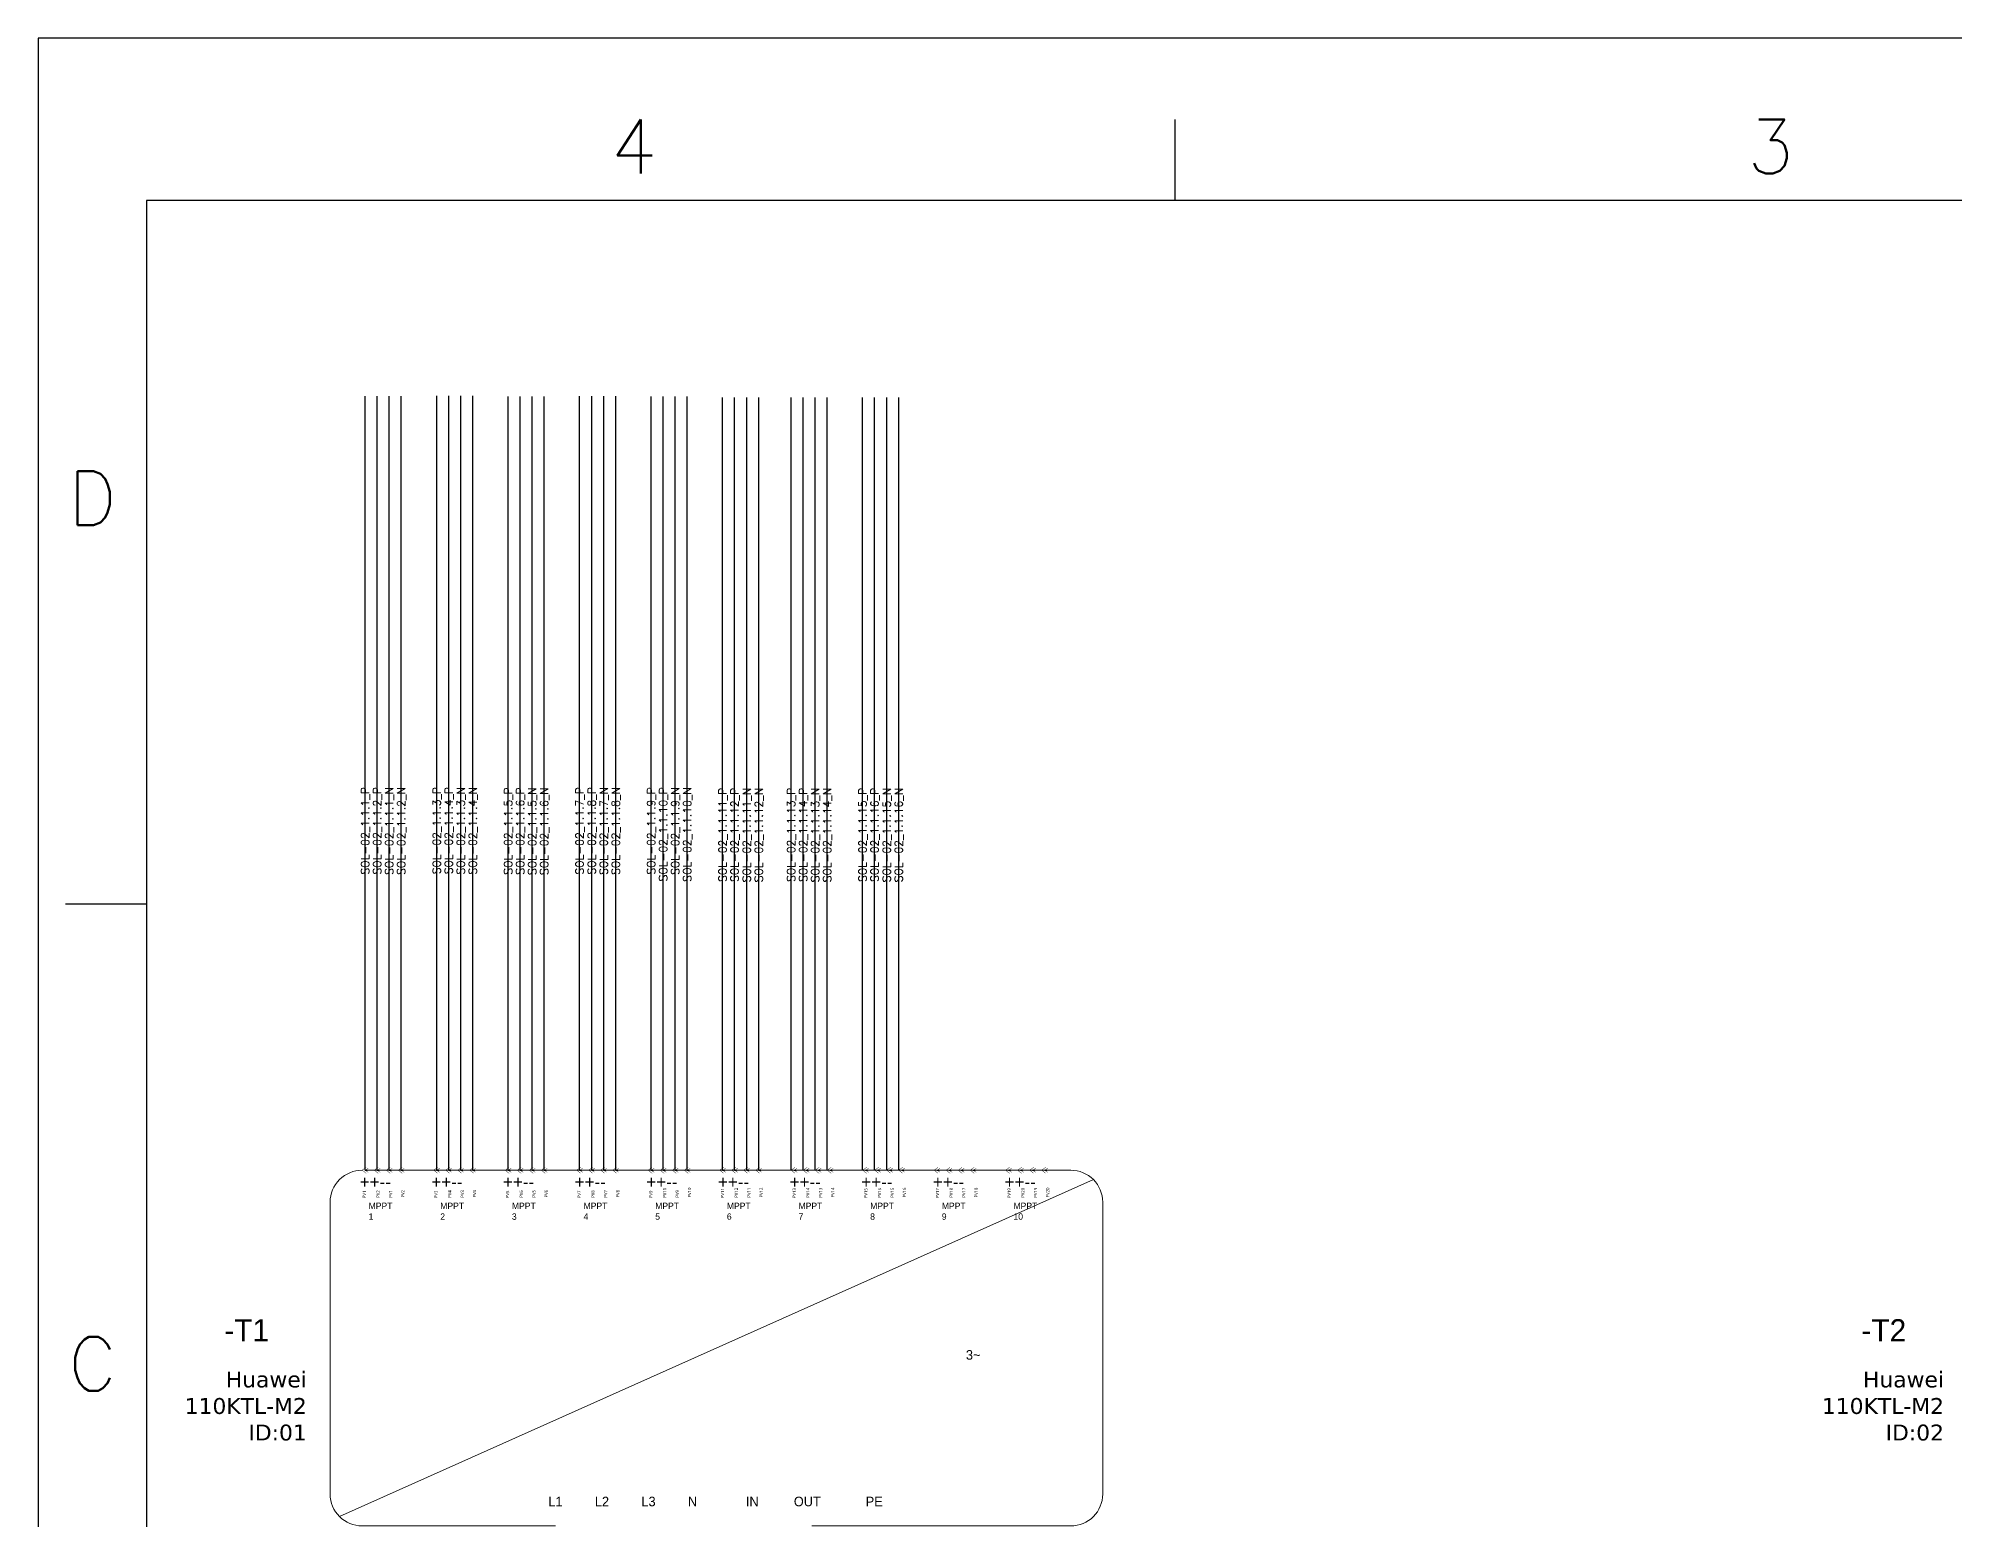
# Model space of a CAD drawing. Header units: inches. Extents: x 9 to 1927, y -3108 to -1647.
# Drawn here: x 9 to 817, y -2272 to -1647 of the extents above; entities that cross this region are included whole.
import ezdxf
from ezdxf.enums import TextEntityAlignment as Align

# ---------------------------------------------------------------- set-up
doc = ezdxf.new("R2010")
doc.units = ezdxf.units.IN
doc.header["$MEASUREMENT"] = 0
for name, color, linetype in [('RED_10AWG', 1, 'Continuous'), ('SYMS', 7, 'Continuous'), ('Title Block', 7, 'Continuous'), ('Viewport', 7, 'Continuous'), ('WIREFIXED', 255, 'Continuous'), ('WIRES', 7, 'Continuous')]:
    doc.layers.add(name, color=color, linetype=linetype)
doc.styles.add('Roman', font='romans')
doc.styles.add('WD', font='romans.shx')

# ---------------------------------------------------------------- blocks, each defined once
blk = doc.blocks.new('ANSI_border_C')
at = {"layer": 'Title Block'}
for p, q in [((0, 16), (0, 0)), ((21, 16), (0, 16)), ((5.25, 15.25), (5.25, 15.625)), ((0.5, 15.25), (0.5, 0.75)), ((20.5, 15.25), (0.5, 15.25)), ((0.125, 12), (0.5, 12))]:
    blk.add_line(p, q, dxfattribs=at)
at = {"layer": 'Title Block', "style": 'Roman'}
for s, p in [('4', (2.75, 15.5)), ('3', (8, 15.5)), ('D', (0.25, 13.875)), ('C', (0.25, 9.875))]:
    blk.add_text(s, height=0.25, dxfattribs=at).set_placement(p, align=Align.MIDDLE_CENTER)
blk = doc.blocks.new('JIC_border_C')
at = {"xscale": 91.32181020884214, "yscale": 91.32181020884214, "zscale": 91.32181020884214}
blk.add_blockref('ANSI_border_C', (9.12, -3108.09), dxfattribs=at)
blk = doc.blocks.new('HC01PJ_1-')
blk.add_line((0.031, 0), (0.094, 0))
for points in [[(0.062, -0.094, 0.0125, 0.0125, 0), (-0.063, 0, 0.0125, 0.0125, 0), (0.062, 0.094, 0, 0, 0)], [(0.125, 0.062, 0.0125, 0.0125, 0), (0.031, 0, 0.0125, 0.0125, 0), (0.125, -0.063, 0, 0, 0)]]:
    blk.add_lwpolyline(points, format="xyseb")
at = {"style": 'WD', "flags": 9}
blk.add_attdef('WDTYPE', text='', height=0.01, dxfattribs=at).set_placement((-0.221, 0.075), align=Align.RIGHT)
at = {"style": 'WD', "width": 0.85}
for tag, p in [('TAG1', (-0.01, 0.125)), ('INST', (-0.012, 0.467)), ('LOC', (-0.012, 0.295)), ('DESC1', (-0.01, -0.344)), ('DESC2', (-0.01, -0.516)), ('DESC3', (-0.01, -0.687))]:
    blk.add_attdef(tag, text='', height=0.125, dxfattribs=at).set_placement(p, align=Align.CENTER)
at = {"style": 'WD'}
for tag, p, flags in [('X4TERMDESC01', (-0.094, 0.031), 1), ('X1TERMDESC02', (0.125, 0.031), 1), ('FAMILY', (0.206, 0.131), 9)]:
    blk.add_attdef(tag, p, '', height=0.01, dxfattribs=dict(at, flags=flags))
at = {"color": 7, "style": 'WD', "flags": 1}
for tag, p in [('X4TERM01', (-0.063, 0)), ('X1TERM02', (0.094, 0))]:
    blk.add_attdef(tag, p, '', height=0.0125, dxfattribs=at)
at = {"style": 'WD'}
for tag, p in [('X2LINK', (0, 0.094)), ('X8LINK', (0, -0.094))]:
    blk.add_attdef(tag, p, '', height=0.01, dxfattribs=at)
at = {"linetype": 'Continuous', "style": 'WD', "flags": 9}
for tag, p in [('ASSYCODE', (0.219, 0.062)), ('MFG', (0.228, 0.089)), ('CAT', (0.23, 0.108))]:
    blk.add_attdef(tag, text='', height=0.01, dxfattribs=at).set_placement(p, align=Align.CENTER)
at = {"linetype": 'Continuous', "style": 'WD', "flags": 8}
blk.add_attdef('TERM01', text='', height=0.125, dxfattribs=at).set_placement((-0.104, -0.031), align=Align.TOP_RIGHT)
blk.add_attdef('TERM02', text='', height=0.125, dxfattribs=at).set_placement((0.146, -0.031), align=Align.TOP_LEFT)
blk = doc.blocks.new('WD_WNV')
at = {"style": 'WD', "flags": 1}
for tag, p in [('W01USER', (-0.0625, 0.0938)), ('W02USER', (-0.0625, 0.0859)), ('W03USER', (-0.0625, 0.0781)), ('W04USER', (-0.0625, 0.0703)), ('W05USER', (-0.0625, 0.0625)), ('W06USER', (-0.0625, 0.0547)), ('W07USER', (-0.0625, 0.0469)), ('W08USER', (-0.0625, 0.0391)), ('W09USER', (-0.0625, 0.0312)), ('W10USER', (-0.0625, 0.0234))]:
    blk.add_attdef(tag, text='', height=0.005, dxfattribs=at).set_placement(p, align=Align.CENTER)
at = {"linetype": 'Continuous', "style": 'WD', "width": 0.8}
blk.add_attdef('WIRENO', text='', height=0.125, dxfattribs=at).set_placement((-0.05, 0), align=Align.MIDDLE_RIGHT)

msp = doc.modelspace()

# ---------------------------------------------------------------- linework, layer by layer
at = {"color": 5, "lineweight": 9}
msp.add_line((454.1, -2128.54), (136.15, -2270.77), dxfattribs=at)
for points in [[(227.27, -2274.7), (145.64, -2274.7, -0.414214), (132.21, -2261.27), (132.21, -2138.04, -0.414214), (145.64, -2124.61), (145.72, -2124.61)], [(147.82, -2124.61), (444.6, -2124.61, -0.414214), (458.04, -2138.04), (458.04, -2261.27, -0.414214), (444.6, -2274.7), (335.31, -2274.7)]]:
    msp.add_lwpolyline(points, format="xyb", dxfattribs=at)
at = {"layer": 'RED_10AWG'}
for p, q in [((146.98, -2124.61), (146.98, -1798)), ((152.05, -2124.61), (152.05, -1798)), ((157.12, -2124.61), (157.12, -1798)), ((162.19, -2124.61), (162.19, -1798)), ((177.13, -2124.61), (177.13, -1797.82)), ((182.2, -2124.61), (182.2, -1797.82)), ((187.27, -2124.61), (187.27, -1797.82)), ((192.35, -2124.61), (192.35, -1797.82)), ((207.28, -2124.61), (207.28, -1798.13)), ((212.35, -2124.61), (212.35, -1798.13)), ((217.43, -2124.61), (217.43, -1798.13)), ((222.5, -2124.61), (222.5, -1798.13)), ((237.43, -2124.61), (237.43, -1798.02)), ((242.51, -2124.61), (242.51, -1798.02)), ((247.58, -2124.61), (247.58, -1798.02)), ((252.65, -2124.61), (252.65, -1798.02)), ((267.59, -2124.61), (267.59, -1798.07)), ((272.66, -2124.61), (272.66, -1798.07)), ((277.73, -2124.61), (277.73, -1798.07)), ((282.81, -2124.61), (282.81, -1798.07)), ((297.74, -2124.61), (297.74, -1798.57)), ((302.81, -2124.61), (302.81, -1798.57)), ((307.89, -2124.61), (307.89, -1798.57)), ((312.96, -2124.61), (312.96, -1798.57)), ((326.63, -2124.61), (326.63, -1798.57)), ((331.71, -2124.61), (331.71, -1798.57)), ((336.78, -2124.61), (336.78, -1798.57)), ((341.85, -2124.61), (341.85, -1798.57)), ((356.79, -2124.61), (356.79, -1798.57)), ((361.86, -2124.61), (361.86, -1798.57)), ((366.93, -2124.61), (366.93, -1798.57)), ((372, -2124.61), (372, -1798.57))]:
    msp.add_line(p, q, dxfattribs=at)

# ---------------------------------------------------------------- block references
at = {"layer": 'SYMS', "color": 5, "lineweight": 9, "xscale": 13.43108688204268, "yscale": 13.43108688204268, "zscale": 13.43108688204268}
for p in [(146.56, -2124.61), (151.63, -2124.61), (156.7, -2124.61), (161.77, -2124.61), (176.71, -2124.61), (181.78, -2124.61), (186.85, -2124.61), (191.93, -2124.61), (206.86, -2124.61), (211.93, -2124.61), (217.01, -2124.61), (222.08, -2124.61), (237.01, -2124.61), (242.09, -2124.61), (247.16, -2124.61), (252.23, -2124.61), (267.17, -2124.61), (272.24, -2124.61), (277.31, -2124.61), (282.38, -2124.61), (297.32, -2124.61), (302.39, -2124.61), (307.47, -2124.61), (312.54, -2124.61), (327.47, -2124.61), (332.55, -2124.61), (337.62, -2124.61), (342.69, -2124.61), (357.63, -2124.61), (362.7, -2124.61), (367.77, -2124.61), (372.84, -2124.61), (387.78, -2124.61), (392.85, -2124.61), (397.92, -2124.61), (403, -2124.61), (417.93, -2124.61), (423, -2124.61), (428.08, -2124.61), (433.15, -2124.61)]:
    msp.add_blockref('HC01PJ_1-', p, dxfattribs=at)
at = {"layer": 'Viewport'}
msp.add_blockref('JIC_border_C', (0, 0), dxfattribs=at)
at = {"layer": 'WIRES', "color": 3}
ref = msp.add_blockref('WD_WNV', (146.98, -1961.31), dxfattribs=dict(at, xscale=3, yscale=300, zscale=2, rotation=90))
ref.add_attrib('WIRENOF', 'SOL-02_1.1.1_P', dxfattribs={"layer": 'WIREFIXED', "linetype": 'Continuous', "height": 3.375, "rotation": 90, "style": 'WD', "width": 0.987654}).set_placement((146.98, -1962.97), align=Align.MIDDLE_RIGHT)
ref = msp.add_blockref('WD_WNV', (152.05, -1961.31), dxfattribs=dict(at, xscale=3, yscale=300, zscale=2, rotation=90))
ref.add_attrib('WIRENOF', 'SOL-02_1.1.2_P', dxfattribs={"layer": 'WIREFIXED', "linetype": 'Continuous', "height": 3.375, "rotation": 90, "style": 'WD', "width": 0.987654}).set_placement((152.05, -1962.97), align=Align.MIDDLE_RIGHT)
ref = msp.add_blockref('WD_WNV', (157.12, -1961.31), dxfattribs=dict(at, xscale=3, yscale=300, zscale=2, rotation=90))
ref.add_attrib('WIRENOF', 'SOL-02_1.1.1_N', dxfattribs={"layer": 'WIREFIXED', "linetype": 'Continuous', "height": 3.375, "rotation": 90, "style": 'WD', "width": 0.987654}).set_placement((157.12, -1962.97), align=Align.MIDDLE_RIGHT)
ref = msp.add_blockref('WD_WNV', (162.19, -1961.31), dxfattribs=dict(at, xscale=3, yscale=300, zscale=2, rotation=90))
ref.add_attrib('WIRENOF', 'SOL-02_1.1.2_N', dxfattribs={"layer": 'WIREFIXED', "linetype": 'Continuous', "height": 3.375, "rotation": 90, "style": 'WD', "width": 0.987654}).set_placement((162.19, -1962.97), align=Align.MIDDLE_RIGHT)
ref = msp.add_blockref('WD_WNV', (177.13, -1961.21), dxfattribs=dict(at, xscale=3, yscale=300, zscale=2, rotation=90))
ref.add_attrib('WIRENOF', 'SOL-02_1.1.3_P', dxfattribs={"layer": 'WIREFIXED', "linetype": 'Continuous', "height": 3.375, "rotation": 90, "style": 'WD', "width": 0.987654}).set_placement((177.13, -1962.88), align=Align.MIDDLE_RIGHT)
ref = msp.add_blockref('WD_WNV', (182.2, -1961.21), dxfattribs=dict(at, xscale=3, yscale=300, zscale=2, rotation=90))
ref.add_attrib('WIRENOF', 'SOL-02_1.1.4_P', dxfattribs={"layer": 'WIREFIXED', "linetype": 'Continuous', "height": 3.375, "rotation": 90, "style": 'WD', "width": 0.987654}).set_placement((182.2, -1962.88), align=Align.MIDDLE_RIGHT)
ref = msp.add_blockref('WD_WNV', (187.27, -1961.21), dxfattribs=dict(at, xscale=3, yscale=300, zscale=2, rotation=90))
ref.add_attrib('WIRENOF', 'SOL-02_1.1.3_N', dxfattribs={"layer": 'WIREFIXED', "linetype": 'Continuous', "height": 3.375, "rotation": 90, "style": 'WD', "width": 0.987654}).set_placement((187.27, -1962.88), align=Align.MIDDLE_RIGHT)
ref = msp.add_blockref('WD_WNV', (192.35, -1961.21), dxfattribs=dict(at, xscale=3, yscale=300, zscale=2, rotation=90))
ref.add_attrib('WIRENOF', 'SOL-02_1.1.4_N', dxfattribs={"layer": 'WIREFIXED', "linetype": 'Continuous', "height": 3.375, "rotation": 90, "style": 'WD', "width": 0.987654}).set_placement((192.35, -1962.88), align=Align.MIDDLE_RIGHT)
ref = msp.add_blockref('WD_WNV', (207.28, -1961.37), dxfattribs=dict(at, xscale=3, yscale=300, zscale=2, rotation=90))
ref.add_attrib('WIRENOF', 'SOL-02_1.1.5_P', dxfattribs={"layer": 'WIREFIXED', "linetype": 'Continuous', "height": 3.375, "rotation": 90, "style": 'WD', "width": 0.987654}).set_placement((207.28, -1963.04), align=Align.MIDDLE_RIGHT)
ref = msp.add_blockref('WD_WNV', (212.35, -1961.37), dxfattribs=dict(at, xscale=3, yscale=300, zscale=2, rotation=90))
ref.add_attrib('WIRENOF', 'SOL-02_1.1.6_P', dxfattribs={"layer": 'WIREFIXED', "linetype": 'Continuous', "height": 3.375, "rotation": 90, "style": 'WD', "width": 0.987654}).set_placement((212.35, -1963.04), align=Align.MIDDLE_RIGHT)
ref = msp.add_blockref('WD_WNV', (217.43, -1961.37), dxfattribs=dict(at, xscale=3, yscale=300, zscale=2, rotation=90))
ref.add_attrib('WIRENOF', 'SOL-02_1.1.5_N', dxfattribs={"layer": 'WIREFIXED', "linetype": 'Continuous', "height": 3.375, "rotation": 90, "style": 'WD', "width": 0.987654}).set_placement((217.43, -1963.04), align=Align.MIDDLE_RIGHT)
ref = msp.add_blockref('WD_WNV', (222.5, -1961.37), dxfattribs=dict(at, xscale=3, yscale=300, zscale=2, rotation=90))
ref.add_attrib('WIRENOF', 'SOL-02_1.1.6_N', dxfattribs={"layer": 'WIREFIXED', "linetype": 'Continuous', "height": 3.375, "rotation": 90, "style": 'WD', "width": 0.987654}).set_placement((222.5, -1963.04), align=Align.MIDDLE_RIGHT)
ref = msp.add_blockref('WD_WNV', (237.43, -1961.31), dxfattribs=dict(at, xscale=3, yscale=300, zscale=2, rotation=90))
ref.add_attrib('WIRENOF', 'SOL-02_1.1.7_P', dxfattribs={"layer": 'WIREFIXED', "linetype": 'Continuous', "height": 3.375, "rotation": 90, "style": 'WD', "width": 0.987654}).set_placement((237.43, -1962.98), align=Align.MIDDLE_RIGHT)
ref = msp.add_blockref('WD_WNV', (242.51, -1961.31), dxfattribs=dict(at, xscale=3, yscale=300, zscale=2, rotation=90))
ref.add_attrib('WIRENOF', 'SOL-02_1.1.8_P', dxfattribs={"layer": 'WIREFIXED', "linetype": 'Continuous', "height": 3.375, "rotation": 90, "style": 'WD', "width": 0.987654}).set_placement((242.51, -1962.98), align=Align.MIDDLE_RIGHT)
ref = msp.add_blockref('WD_WNV', (247.58, -1961.31), dxfattribs=dict(at, xscale=3, yscale=300, zscale=2, rotation=90))
ref.add_attrib('WIRENOF', 'SOL-02_1.1.7_N', dxfattribs={"layer": 'WIREFIXED', "linetype": 'Continuous', "height": 3.375, "rotation": 90, "style": 'WD', "width": 0.987654}).set_placement((247.58, -1962.98), align=Align.MIDDLE_RIGHT)
ref = msp.add_blockref('WD_WNV', (252.65, -1961.31), dxfattribs=dict(at, xscale=3, yscale=300, zscale=2, rotation=90))
ref.add_attrib('WIRENOF', 'SOL-02_1.1.8_N', dxfattribs={"layer": 'WIREFIXED', "linetype": 'Continuous', "height": 3.375, "rotation": 90, "style": 'WD', "width": 0.987654}).set_placement((252.65, -1962.98), align=Align.MIDDLE_RIGHT)
ref = msp.add_blockref('WD_WNV', (267.59, -1961.34), dxfattribs=dict(at, xscale=3, yscale=300, zscale=2, rotation=90))
ref.add_attrib('WIRENOF', 'SOL-02_1.1.9_P', dxfattribs={"layer": 'WIREFIXED', "linetype": 'Continuous', "height": 3.375, "rotation": 90, "style": 'WD', "width": 0.987654}).set_placement((267.59, -1963.01), align=Align.MIDDLE_RIGHT)
ref = msp.add_blockref('WD_WNV', (272.66, -1961.34), dxfattribs=dict(at, xscale=3, yscale=300, zscale=2, rotation=90))
ref.add_attrib('WIRENOF', 'SOL-02_1.1.10_P', dxfattribs={"layer": 'WIREFIXED', "linetype": 'Continuous', "height": 3.375, "rotation": 90, "style": 'WD', "width": 0.987654}).set_placement((272.66, -1963.01), align=Align.MIDDLE_RIGHT)
ref = msp.add_blockref('WD_WNV', (277.73, -1961.34), dxfattribs=dict(at, xscale=3, yscale=300, zscale=2, rotation=90))
ref.add_attrib('WIRENOF', 'SOL-02_1.1.9_N', dxfattribs={"layer": 'WIREFIXED', "linetype": 'Continuous', "height": 3.375, "rotation": 90, "style": 'WD', "width": 0.987654}).set_placement((277.73, -1963.01), align=Align.MIDDLE_RIGHT)
ref = msp.add_blockref('WD_WNV', (282.81, -1961.34), dxfattribs=dict(at, xscale=3, yscale=300, zscale=2, rotation=90))
ref.add_attrib('WIRENOF', 'SOL-02_1.1.10_N', dxfattribs={"layer": 'WIREFIXED', "linetype": 'Continuous', "height": 3.375, "rotation": 90, "style": 'WD', "width": 0.987654}).set_placement((282.81, -1963.01), align=Align.MIDDLE_RIGHT)
ref = msp.add_blockref('WD_WNV', (297.74, -1961.59), dxfattribs=dict(at, xscale=3, yscale=300, zscale=2, rotation=90))
ref.add_attrib('WIRENOF', 'SOL-02_1.1.11_P', dxfattribs={"layer": 'WIREFIXED', "linetype": 'Continuous', "height": 3.375, "rotation": 90, "style": 'WD', "width": 0.987654}).set_placement((297.74, -1963.26), align=Align.MIDDLE_RIGHT)
ref = msp.add_blockref('WD_WNV', (302.81, -1961.59), dxfattribs=dict(at, xscale=3, yscale=300, zscale=2, rotation=90))
ref.add_attrib('WIRENOF', 'SOL-02_1.1.12_P', dxfattribs={"layer": 'WIREFIXED', "linetype": 'Continuous', "height": 3.375, "rotation": 90, "style": 'WD', "width": 0.987654}).set_placement((302.81, -1963.26), align=Align.MIDDLE_RIGHT)
ref = msp.add_blockref('WD_WNV', (307.89, -1961.59), dxfattribs=dict(at, xscale=3, yscale=300, zscale=2, rotation=90))
ref.add_attrib('WIRENOF', 'SOL-02_1.1.11_N', dxfattribs={"layer": 'WIREFIXED', "linetype": 'Continuous', "height": 3.375, "rotation": 90, "style": 'WD', "width": 0.987654}).set_placement((307.89, -1963.26), align=Align.MIDDLE_RIGHT)
ref = msp.add_blockref('WD_WNV', (312.96, -1961.59), dxfattribs=dict(at, xscale=3, yscale=300, zscale=2, rotation=90))
ref.add_attrib('WIRENOF', 'SOL-02_1.1.12_N', dxfattribs={"layer": 'WIREFIXED', "linetype": 'Continuous', "height": 3.375, "rotation": 90, "style": 'WD', "width": 0.987654}).set_placement((312.96, -1963.26), align=Align.MIDDLE_RIGHT)
ref = msp.add_blockref('WD_WNV', (326.63, -1961.59), dxfattribs=dict(at, xscale=3, yscale=300, zscale=2, rotation=90))
ref.add_attrib('WIRENOF', 'SOL-02_1.1.13_P', dxfattribs={"layer": 'WIREFIXED', "linetype": 'Continuous', "height": 3.375, "rotation": 90, "style": 'WD', "width": 0.987654}).set_placement((326.63, -1963.26), align=Align.MIDDLE_RIGHT)
ref = msp.add_blockref('WD_WNV', (331.71, -1961.59), dxfattribs=dict(at, xscale=3, yscale=300, zscale=2, rotation=90))
ref.add_attrib('WIRENOF', 'SOL-02_1.1.14_P', dxfattribs={"layer": 'WIREFIXED', "linetype": 'Continuous', "height": 3.375, "rotation": 90, "style": 'WD', "width": 0.987654}).set_placement((331.71, -1963.26), align=Align.MIDDLE_RIGHT)
ref = msp.add_blockref('WD_WNV', (336.78, -1961.59), dxfattribs=dict(at, xscale=3, yscale=300, zscale=2, rotation=90))
ref.add_attrib('WIRENOF', 'SOL-02_1.1.13_N', dxfattribs={"layer": 'WIREFIXED', "linetype": 'Continuous', "height": 3.375, "rotation": 90, "style": 'WD', "width": 0.987654}).set_placement((336.78, -1963.26), align=Align.MIDDLE_RIGHT)
ref = msp.add_blockref('WD_WNV', (341.85, -1961.59), dxfattribs=dict(at, xscale=3, yscale=300, zscale=2, rotation=90))
ref.add_attrib('WIRENOF', 'SOL-02_1.1.14_N', dxfattribs={"layer": 'WIREFIXED', "linetype": 'Continuous', "height": 3.375, "rotation": 90, "style": 'WD', "width": 0.987654}).set_placement((341.85, -1963.26), align=Align.MIDDLE_RIGHT)
ref = msp.add_blockref('WD_WNV', (356.79, -1961.59), dxfattribs=dict(at, xscale=3, yscale=300, zscale=2, rotation=90))
ref.add_attrib('WIRENOF', 'SOL-02_1.1.15_P', dxfattribs={"layer": 'WIREFIXED', "linetype": 'Continuous', "height": 3.375, "rotation": 90, "style": 'WD', "width": 0.987654}).set_placement((356.79, -1963.26), align=Align.MIDDLE_RIGHT)
ref = msp.add_blockref('WD_WNV', (361.86, -1961.59), dxfattribs=dict(at, xscale=3, yscale=300, zscale=2, rotation=90))
ref.add_attrib('WIRENOF', 'SOL-02_1.1.16_P', dxfattribs={"layer": 'WIREFIXED', "linetype": 'Continuous', "height": 3.375, "rotation": 90, "style": 'WD', "width": 0.987654}).set_placement((361.86, -1963.26), align=Align.MIDDLE_RIGHT)
ref = msp.add_blockref('WD_WNV', (366.93, -1961.59), dxfattribs=dict(at, xscale=3, yscale=300, zscale=2, rotation=90))
ref.add_attrib('WIRENOF', 'SOL-02_1.1.15_N', dxfattribs={"layer": 'WIREFIXED', "linetype": 'Continuous', "height": 3.375, "rotation": 90, "style": 'WD', "width": 0.987654}).set_placement((366.93, -1963.26), align=Align.MIDDLE_RIGHT)
ref = msp.add_blockref('WD_WNV', (372, -1961.59), dxfattribs=dict(at, xscale=3, yscale=300, zscale=2, rotation=90))
ref.add_attrib('WIRENOF', 'SOL-02_1.1.16_N', dxfattribs={"layer": 'WIREFIXED', "linetype": 'Continuous', "height": 3.375, "rotation": 90, "style": 'WD', "width": 0.987654}).set_placement((372, -1963.26), align=Align.MIDDLE_RIGHT)

# ---------------------------------------------------------------- texts
at = {"color": 5, "lineweight": 9, "attachment_point": 1}
for s, width, insert, char_height in [('++--', 0.946, (144.66, -2126.8), 5.372), ('++--', 0.946, (174.88, -2126.8), 5.372), ('++--', 0.946, (205.1, -2126.8), 5.372), ('++--', 0.946, (235.32, -2126.8), 5.372), ('++--', 0.946, (265.54, -2126.8), 5.372), ('++--', 0.946, (295.76, -2126.8), 5.372), ('++--', 0.946, (325.98, -2126.8), 5.372), ('++--', 0.946, (356.2, -2126.8), 5.372), ('++--', 0.946, (386.42, -2126.8), 5.372), ('++--', 0.946, (416.64, -2126.8), 5.372), ('MPPT 1', 1.3586, (148.43, -2138.3), 2.702), ('MPPT 2', 1.3586, (178.65, -2138.3), 2.702), ('MPPT 3', 1.3586, (208.87, -2138.3), 2.702), ('MPPT 4', 1.3586, (239.09, -2138.3), 2.702), ('MPPT 5', 1.3586, (269.31, -2138.3), 2.702), ('MPPT 6', 1.3586, (299.53, -2138.3), 2.702), ('MPPT 7', 1.3586, (329.75, -2138.3), 2.702), ('MPPT 8', 1.3586, (359.97, -2138.3), 2.702), ('MPPT 9', 1.3586, (390.19, -2138.3), 2.702), ('MPPT 10', 1.3586, (420.41, -2138.3), 2.702), ('3~', 4.2552, (400.35, -2200.52), 4.029), ('L1', 4.2552, (224.22, -2262.37), 4.029), ('L2', 4.2552, (243.85, -2262.37), 4.029), ('L3', 4.2552, (263.48, -2262.37), 4.029), ('N', 4.2552, (283.1, -2262.37), 4.03), ('IN', 4.2552, (307.54, -2262.37), 4.029), ('OUT', 4.2552, (327.77, -2262.37), 4.029), ('PE', 4.2552, (358.08, -2262.37), 4.029)]:
    msp.add_mtext_dynamic_manual_height_columns(s, width=width, gutter_width=0.325, heights=[0], dxfattribs=dict(at, insert=insert, char_height=char_height))
at = {"color": 5, "lineweight": 9, "char_height": 1.3431, "attachment_point": 1, "rotation": 90}
for s, insert in [('{\\fYu Gothic Medium|b0|i0|c0|p34;PV1}', (145.91, -2136.36)), ('{\\fYu Gothic Medium|b0|i0|c0|p34;PV2}', (151.71, -2136.24)), ('{\\fYu Gothic Medium|b0|i0|c0|p34;PV1}', (157.06, -2136.16)), ('{\\fYu Gothic Medium|b0|i0|c0|p34;PV2}', (162.2, -2136.11)), ('{\\fYu Gothic Medium|b0|i0|c0|p34;PV3}', (176.13, -2136.36)), ('{\\fYu Gothic Medium|b0|i0|c0|p34;PV4}', (181.93, -2136.24)), ('{\\fYu Gothic Medium|b0|i0|c0|p34;PV3}', (187.28, -2136.16)), ('{\\fYu Gothic Medium|b0|i0|c0|p34;PV4}', (192.42, -2136.11)), ('{\\fYu Gothic Medium|b0|i0|c0|p34;PV5}', (206.35, -2136.36)), ('{\\fYu Gothic Medium|b0|i0|c0|p34;PV6}', (212.15, -2136.24)), ('{\\fYu Gothic Medium|b0|i0|c0|p34;PV5}', (217.5, -2136.16)), ('{\\fYu Gothic Medium|b0|i0|c0|p34;PV6}', (222.64, -2136.11)), ('{\\fYu Gothic Medium|b0|i0|c0|p34;PV7}', (236.57, -2136.36)), ('{\\fYu Gothic Medium|b0|i0|c0|p34;PV8}', (242.37, -2136.24)), ('{\\fYu Gothic Medium|b0|i0|c0|p34;PV7}', (247.72, -2136.16)), ('{\\fYu Gothic Medium|b0|i0|c0|p34;PV8}', (252.86, -2136.11)), ('{\\fYu Gothic Medium|b0|i0|c0|p34;PV9}', (266.79, -2136.36)), ('{\\fYu Gothic Medium|b0|i0|c0|p34;PV10}', (272.59, -2136.24)), ('{\\fYu Gothic Medium|b0|i0|c0|p34;PV9}', (277.94, -2136.16)), ('{\\fYu Gothic Medium|b0|i0|c0|p34;PV10}', (283.08, -2136.11)), ('{\\fYu Gothic Medium|b0|i0|c0|p34;PV11}', (297.01, -2136.36)), ('{\\fYu Gothic Medium|b0|i0|c0|p34;PV12}', (302.81, -2136.24)), ('{\\fYu Gothic Medium|b0|i0|c0|p34;PV11}', (308.16, -2136.16)), ('{\\fYu Gothic Medium|b0|i0|c0|p34;PV12}', (313.3, -2136.11)), ('{\\fYu Gothic Medium|b0|i0|c0|p34;PV13}', (327.23, -2136.36)), ('{\\fYu Gothic Medium|b0|i0|c0|p34;PV14}', (333.03, -2136.24)), ('{\\fYu Gothic Medium|b0|i0|c0|p34;PV13}', (338.38, -2136.16)), ('{\\fYu Gothic Medium|b0|i0|c0|p34;PV14}', (343.52, -2136.11)), ('{\\fYu Gothic Medium|b0|i0|c0|p34;PV15}', (357.45, -2136.36)), ('{\\fYu Gothic Medium|b0|i0|c0|p34;PV16}', (363.25, -2136.24)), ('{\\fYu Gothic Medium|b0|i0|c0|p34;PV15}', (368.6, -2136.16)), ('{\\fYu Gothic Medium|b0|i0|c0|p34;PV16}', (373.74, -2136.11)), ('{\\fYu Gothic Medium|b0|i0|c0|p34;PV17}', (387.67, -2136.36)), ('{\\fYu Gothic Medium|b0|i0|c0|p34;PV18}', (393.47, -2136.24)), ('{\\fYu Gothic Medium|b0|i0|c0|p34;PV17}', (398.82, -2136.16)), ('{\\fYu Gothic Medium|b0|i0|c0|p34;PV18}', (403.96, -2136.11)), ('{\\fYu Gothic Medium|b0|i0|c0|p34;PV19}', (417.89, -2136.36)), ('{\\fYu Gothic Medium|b0|i0|c0|p34;PV20}', (423.69, -2136.24)), ('{\\fYu Gothic Medium|b0|i0|c0|p34;PV19}', (429.04, -2136.16)), ('{\\fYu Gothic Medium|b0|i0|c0|p34;PV20}', (434.18, -2136.11))]:
    msp.add_mtext_dynamic_manual_height_columns(s, width=0.3802, gutter_width=0.325, heights=[0], dxfattribs=dict(at, insert=insert))
at = {"char_height": 6.7155, "attachment_point": 1}
for s, insert in [('\\pxqr;{\\fVerdana|b0|i0|c0|p34;Huawei 110KTL-M2\\PID:01}', (112.69, -2209.53)), ('\\pxqr;{\\fVerdana|b0|i0|c0|p34;Huawei 110KTL-M2\\PID:02}', (803.21, -2209.53))]:
    msp.add_mtext_dynamic_manual_height_columns(s, width=9.6595, gutter_width=3, heights=[0], dxfattribs=dict(at, insert=insert))
for tag, p in [('-T1', (87.54, -2187.45)), ('-T2', (778.07, -2187.45))]:
    msp.add_attdef(tag, text='Huawei 110KTL-M2', height=9.4018).set_placement(p, align=Align.TOP_LEFT)

doc.saveas('drawing.dxf')
